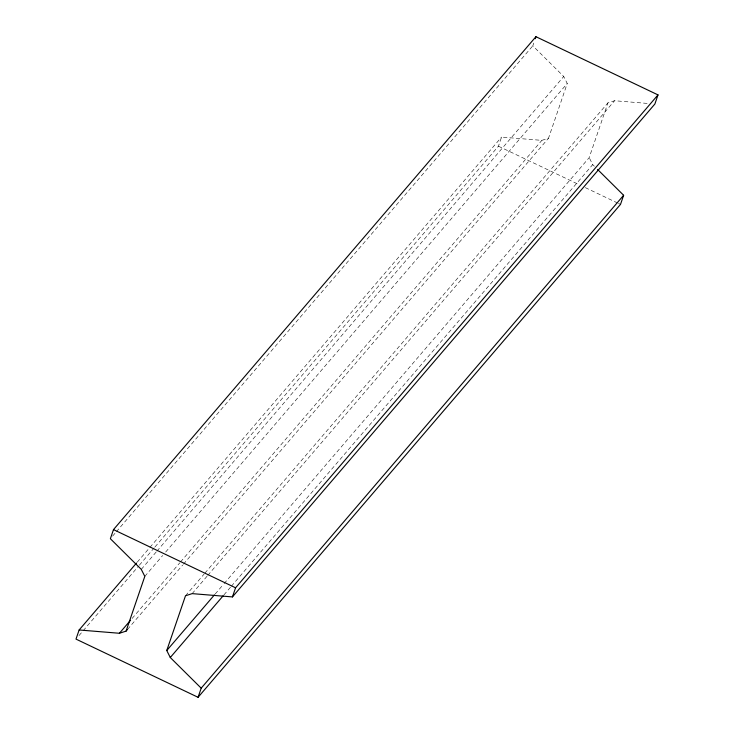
<?xml version="1.0" encoding="UTF-8"?>
<svg xmlns="http://www.w3.org/2000/svg" width="734" height="734" viewBox="0 0 734 734"><rect width="100%" height="100%" fill="white"/><g stroke="black" fill="none" stroke-linecap="round" stroke-linejoin="round"><path stroke-width="0.55" stroke-dasharray="3.67 2.75" d="M154.975 546.958L498.432 146.204L501.561 137.084L541.848 140.368L548.5 138.231L567.244 83.474L563.721 76.492L532.801 45.829L534.196 41.774M224.127 583.585L589.191 157.627L607.936 102.87L614.587 100.732L648.159 103.476M112.605 536.114L115.587 532.636M116.33 531.765L532.801 45.829M137.24 562.171L149.158 548.261M149.901 547.399L501.561 137.084M78.978 635.626L138.579 566.079M139.332 565.217L154.232 547.83M141.286 569.382L156.186 551.996M156.929 551.133L563.721 76.492M144.809 576.374L162.691 555.51M165.673 552.032L567.244 83.474M132.083 618.487L179.766 562.85M180.509 561.978L541.848 140.368M127.551 629.387L182.683 565.061M183.436 564.189L548.5 138.231M185.5 595.769L204.125 574.043M204.869 573.171L607.936 102.87M192.152 593.632L207.052 576.245M207.795 575.373L614.587 100.732M215.181 594.017L223.375 584.457M223.925 594.925L230.623 587.099M231.375 586.227L592.714 164.618L589.191 157.627M498.432 146.204L579.126 184.674M585.337 187.638L617.404 202.923M618.441 203.419L620.505 204.401M592.714 164.618L594.338 166.233"/><path stroke-width="1.1" d="M136.496 563.042L79.125 629.983L75.997 639.103L198.07 697.3L620.505 204.401L623.634 195.281L597.595 169.453M198.07 697.3L201.199 688.171L170.279 657.508L166.756 650.526L185.5 595.769L192.152 593.632L232.439 596.916L654.875 104.017L658.003 94.897L535.93 36.7L113.495 529.599L110.366 538.719L141.286 569.382L144.809 576.374L126.065 631.13L119.413 633.268L79.125 629.983M232.439 596.916L235.568 587.796L658.003 94.897M535.233 38.728L535.93 36.7M119.413 633.268L130.588 620.221M126.065 631.13L127.551 629.387M166.756 650.526L214.438 594.889M170.279 657.508L223.173 595.788M201.199 688.171L623.634 195.281M113.495 529.599L235.568 587.796"/></g></svg>
